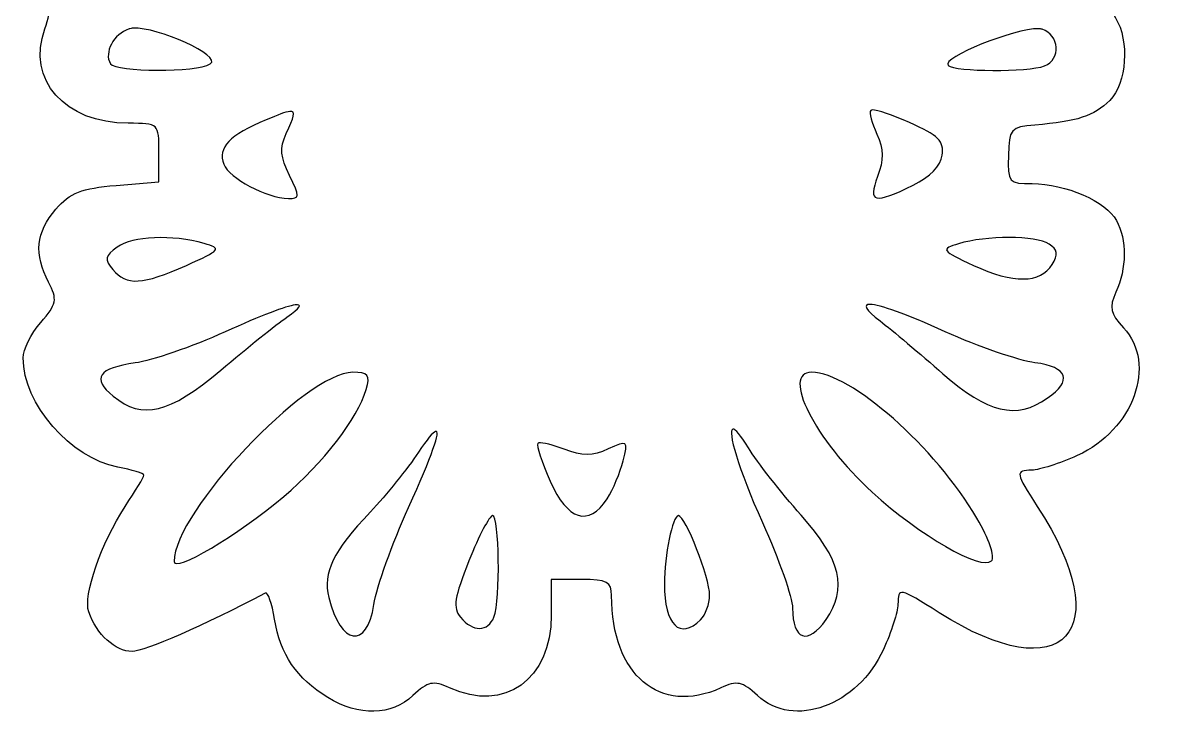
# Model space of a CAD drawing. Header units: centimetres. Extents: x -5.6 to 5.6, y -6 to 6.
# Drawn here: x -0.67 to 3.061, y -5.638 to -3.315 of the extents above; entities that cross this region are included whole.
import ezdxf

# ---------------------------------------------------------------- set-up
doc = ezdxf.new("R2010")
doc.units = ezdxf.units.CM
doc.header["$MEASUREMENT"] = 0
doc.layers.add('Layer 1', color=7, linetype='Continuous')

msp = doc.modelspace()

# ---------------------------------------------------------------- linework, layer by layer
at = {"layer": 'Layer 1', "color": 43, "lineweight": 25}
for points, knots in [([(1.85407, -1.90957), (1.81298, -1.90952), (1.75957, -1.93545), (1.72261, -1.97241), (1.72261, -1.97241), (1.66497, -2.03004), (1.65559, -2.03193), (1.60603, -1.99721), (1.60603, -1.99721), (1.44486, -1.88432), (1.26621, -2.02683), (1.26621, -2.26841), (1.26621, -2.26841), (1.26621, -2.35409), (1.26402, -2.35605), (1.16699, -2.35605), (1.16699, -2.35605), (1.16699, -2.35605), (1.06777, -2.35605), (1.06777, -2.35605), (1.06777, -2.35605), (1.06777, -2.35605), (1.06777, -2.25518), (1.06777, -2.25518), (1.06777, -2.25518), (1.06777, -2.02546), (0.89737, -1.89727), (0.72133, -1.99473), (0.72133, -1.99473), (0.66584, -2.02545), (0.65253, -2.02282), (0.58573, -1.96662), (0.58573, -1.96662), (0.52689, -1.91711), (0.49475, -1.9074), (0.42533, -1.91866), (0.42533, -1.91866), (0.30051, -1.93892), (0.17499, -2.07225), (0.15744, -2.20309), (0.15744, -2.20309), (0.14983, -2.25984), (0.13611, -2.30639), (0.12767, -2.30644), (0.12767, -2.30644), (0.11923, -2.30649), (0.03465, -2.26829), (-0.06085, -2.22128), (-0.06085, -2.22128), (-0.31224, -2.09752), (-0.33414, -2.09439), (-0.40894, -2.16919), (-0.40894, -2.16919), (-0.48382, -2.24407), (-0.4805, -2.26788), (-0.35768, -2.5148), (-0.35768, -2.5148), (-0.31097, -2.60871), (-0.27789, -2.69328), (-0.28409, -2.70332), (-0.28409, -2.70332), (-0.29029, -2.71335), (-0.33803, -2.72892), (-0.38992, -2.73722), (-0.38992, -2.73722), (-0.50471, -2.75557), (-0.63593, -2.88081), (-0.65864, -2.99436), (-0.65864, -2.99436), (-0.67014, -3.05187), (-0.66012, -3.09828), (-0.62143, -3.16386), (-0.62143, -3.16386), (-0.57501, -3.24254), (-0.57168, -3.26458), (-0.59745, -3.33584), (-0.59745, -3.33584), (-0.6578, -3.50273), (-0.53132, -3.6459), (-0.32294, -3.6459), (-0.32294, -3.6459), (-0.22282, -3.6459), (-0.22207, -3.64598), (-0.22207, -3.74181), (-0.22207, -3.74181), (-0.22207, -3.74181), (-0.22207, -3.83855), (-0.22207, -3.83855), (-0.22207, -3.83855), (-0.22207, -3.83855), (-0.36263, -3.85013), (-0.36263, -3.85013), (-0.36263, -3.85013), (-0.47666, -3.85959), (-0.51419, -3.87418), (-0.56107, -3.92868), (-0.56107, -3.92868), (-0.62656, -4.00482), (-0.63351, -4.07559), (-0.58505, -4.16846), (-0.58505, -4.16846), (-0.55505, -4.22595), (-0.55821, -4.23975), (-0.61068, -4.30075), (-0.61068, -4.30075), (-0.64273, -4.33802), (-0.66856, -4.39037), (-0.66856, -4.41733), (-0.66856, -4.41733), (-0.66856, -4.56751), (-0.51276, -4.74708), (-0.35767, -4.77617), (-0.35767, -4.77617), (-0.31032, -4.78505), (-0.27168, -4.79703), (-0.27168, -4.80263), (-0.27168, -4.80263), (-0.27168, -4.80823), (-0.29929, -4.85429), (-0.33286, -4.90516), (-0.33286, -4.90516), (-0.41268, -5.02609), (-0.47192, -5.1983), (-0.45275, -5.25243), (-0.45275, -5.25243), (-0.4266, -5.32621), (-0.36538, -5.38224), (-0.31054, -5.38224), (-0.31054, -5.38224), (-0.26943, -5.38224), (-0.07354, -5.29665), (0.12768, -5.19042), (0.12768, -5.19042), (0.13608, -5.18598), (0.14996, -5.2239), (0.15827, -5.27558), (0.15827, -5.27558), (0.17687, -5.39122), (0.23095, -5.47149), (0.33273, -5.53355), (0.33273, -5.53355), (0.43541, -5.59616), (0.54235, -5.59333), (0.61302, -5.52694), (0.61302, -5.52694), (0.66207, -5.48086), (0.67932, -5.47734), (0.73374, -5.50214), (0.73374, -5.50214), (0.9144, -5.58445), (1.06778, -5.47463), (1.06778, -5.26236), (1.06778, -5.26236), (1.06778, -5.26236), (1.06778, -5.14578), (1.06778, -5.14578), (1.06778, -5.14578), (1.06778, -5.14578), (1.167, -5.14578), (1.167, -5.14578), (1.167, -5.14578), (1.25196, -5.14578), (1.26622, -5.15308), (1.26622, -5.1987), (1.26622, -5.1987), (1.26622, -5.459), (1.42505, -5.59328), (1.62506, -5.50214), (1.62506, -5.50214), (1.67948, -5.47734), (1.69673, -5.48087), (1.74578, -5.52694), (1.74578, -5.52694), (1.86409, -5.63809), (2.07601, -5.5607), (2.16002, -5.37563), (2.16002, -5.37563), (2.18621, -5.31793), (2.20767, -5.2515), (2.20798, -5.22763), (2.20798, -5.22763), (2.20869, -5.1711), (2.21188, -5.17139), (2.34358, -5.25492), (2.34358, -5.25492), (2.75276, -5.51441), (2.93492, -5.31695), (2.66604, -4.90517), (2.66604, -4.90517), (2.59403, -4.79487), (2.59251, -4.78681), (2.64868, -4.78611), (2.64868, -4.78611), (2.67255, -4.78581), (2.73981, -4.76435), (2.79751, -4.73815), (2.79751, -4.73815), (2.9824, -4.65422), (3.06075, -4.43738), (2.94965, -4.31812), (2.94965, -4.31812), (2.90541, -4.27064), (2.90147, -4.25201), (2.92485, -4.20071), (2.92485, -4.20071), (2.95998, -4.12361), (2.96104, -4.02959), (2.9265, -3.96507), (2.9265, -3.96507), (2.89344, -3.90329), (2.7583, -3.84433), (2.64951, -3.84435), (2.64951, -3.84435), (2.57153, -3.84436), (2.56859, -3.84086), (2.57096, -3.75175), (2.57096, -3.75175), (2.57328, -3.66436), (2.57854, -3.658), (2.65778, -3.6517), (2.65778, -3.6517), (2.79698, -3.64065), (2.85268, -3.62216), (2.90417, -3.57067), (2.90417, -3.57067), (2.96003, -3.51482), (2.96996, -3.37436), (2.92319, -3.29947), (2.92319, -3.29947), (2.89789, -3.25895), (2.90185, -3.24193), (2.94799, -3.19281), (2.94799, -3.19281), (3.03838, -3.0966), (3.02243, -2.96629), (2.90748, -2.85133), (2.90748, -2.85133), (2.8554, -2.79925), (2.78047, -2.74938), (2.74046, -2.74054), (2.74046, -2.74054), (2.60168, -2.70986), (2.60217, -2.71104), (2.67679, -2.59337), (2.67679, -2.59337), (2.71586, -2.53176), (2.76213, -2.4307), (2.77932, -2.3693), (2.77932, -2.3693), (2.80623, -2.27321), (2.80519, -2.24942), (2.77105, -2.19732), (2.77105, -2.19732), (2.74924, -2.16403), (2.70948, -2.13036), (2.68341, -2.12208), (2.68341, -2.12208), (2.63014, -2.10517), (2.40973, -2.18491), (2.30638, -2.25851), (2.30638, -2.25851), (2.21916, -2.32061), (2.21533, -2.31936), (2.19724, -2.23701), (2.19724, -2.23701), (2.15936, -2.06452), (1.99721, -1.90977), (1.85411, -1.90959), (1.85411, -1.90959), (1.85411, -1.90959), (1.85407, -1.90957), (1.85407, -1.90957)], [0, 0, 0, 0, 0.0144928, 0.0144928, 0.0144928, 0.0144928, 0.0289855, 0.0289855, 0.0289855, 0.0289855, 0.0434783, 0.0434783, 0.0434783, 0.0434783, 0.057971, 0.057971, 0.057971, 0.057971, 0.0724638, 0.0724638, 0.0724638, 0.0724638, 0.0869565, 0.0869565, 0.0869565, 0.0869565, 0.1014493, 0.1014493, 0.1014493, 0.1014493, 0.115942, 0.115942, 0.115942, 0.115942, 0.1304348, 0.1304348, 0.1304348, 0.1304348, 0.1449275, 0.1449275, 0.1449275, 0.1449275, 0.1594203, 0.1594203, 0.1594203, 0.1594203, 0.173913, 0.173913, 0.173913, 0.173913, 0.1884058, 0.1884058, 0.1884058, 0.1884058, 0.2028986, 0.2028986, 0.2028986, 0.2028986, 0.2173913, 0.2173913, 0.2173913, 0.2173913, 0.2318841, 0.2318841, 0.2318841, 0.2318841, 0.2463768, 0.2463768, 0.2463768, 0.2463768, 0.2608696, 0.2608696, 0.2608696, 0.2608696, 0.2753623, 0.2753623, 0.2753623, 0.2753623, 0.2898551, 0.2898551, 0.2898551, 0.2898551, 0.3043478, 0.3043478, 0.3043478, 0.3043478, 0.3188406, 0.3188406, 0.3188406, 0.3188406, 0.3333333, 0.3333333, 0.3333333, 0.3333333, 0.3478261, 0.3478261, 0.3478261, 0.3478261, 0.3623188, 0.3623188, 0.3623188, 0.3623188, 0.3768116, 0.3768116, 0.3768116, 0.3768116, 0.3913043, 0.3913043, 0.3913043, 0.3913043, 0.4057971, 0.4057971, 0.4057971, 0.4057971, 0.4202899, 0.4202899, 0.4202899, 0.4202899, 0.4347826, 0.4347826, 0.4347826, 0.4347826, 0.4492754, 0.4492754, 0.4492754, 0.4492754, 0.4637681, 0.4637681, 0.4637681, 0.4637681, 0.4782609, 0.4782609, 0.4782609, 0.4782609, 0.4927536, 0.4927536, 0.4927536, 0.4927536, 0.5072464, 0.5072464, 0.5072464, 0.5072464, 0.5217391, 0.5217391, 0.5217391, 0.5217391, 0.5362319, 0.5362319, 0.5362319, 0.5362319, 0.5507246, 0.5507246, 0.5507246, 0.5507246, 0.5652174, 0.5652174, 0.5652174, 0.5652174, 0.5797101, 0.5797101, 0.5797101, 0.5797101, 0.5942029, 0.5942029, 0.5942029, 0.5942029, 0.6086957, 0.6086957, 0.6086957, 0.6086957, 0.6231884, 0.6231884, 0.6231884, 0.6231884, 0.6376812, 0.6376812, 0.6376812, 0.6376812, 0.6521739, 0.6521739, 0.6521739, 0.6521739, 0.6666667, 0.6666667, 0.6666667, 0.6666667, 0.6811594, 0.6811594, 0.6811594, 0.6811594, 0.6956522, 0.6956522, 0.6956522, 0.6956522, 0.7101449, 0.7101449, 0.7101449, 0.7101449, 0.7246377, 0.7246377, 0.7246377, 0.7246377, 0.7391304, 0.7391304, 0.7391304, 0.7391304, 0.7536232, 0.7536232, 0.7536232, 0.7536232, 0.7681159, 0.7681159, 0.7681159, 0.7681159, 0.7826087, 0.7826087, 0.7826087, 0.7826087, 0.7971014, 0.7971014, 0.7971014, 0.7971014, 0.8115942, 0.8115942, 0.8115942, 0.8115942, 0.826087, 0.826087, 0.826087, 0.826087, 0.8405797, 0.8405797, 0.8405797, 0.8405797, 0.8550725, 0.8550725, 0.8550725, 0.8550725, 0.8695652, 0.8695652, 0.8695652, 0.8695652, 0.884058, 0.884058, 0.884058, 0.884058, 0.8985507, 0.8985507, 0.8985507, 0.8985507, 0.9130435, 0.9130435, 0.9130435, 0.9130435, 0.9275362, 0.9275362, 0.9275362, 0.9275362, 0.942029, 0.942029, 0.942029, 0.942029, 0.9565217, 0.9565217, 0.9565217, 0.9565217, 0.9710145, 0.9710145, 0.9710145, 0.9710145, 1, 1, 1, 1]), ([(-0.30642, -3.33336), (-0.22767, -3.32887), (-0.01217, -3.42461), (-0.05341, -3.45077), (-0.05341, -3.45077), (-0.09758, -3.47878), (-0.36422, -3.47816), (-0.38166, -3.44994), (-0.38166, -3.44994), (-0.40385, -3.41403), (-0.37063, -3.35176), (-0.32048, -3.33584), (-0.32048, -3.33584), (-0.31657, -3.3346), (-0.31167, -3.33366), (-0.30642, -3.33336)], [0, 0, 0, 0, 0.2, 0.2, 0.2, 0.2, 0.4, 0.4, 0.4, 0.4, 0.6, 0.6, 0.6, 0.6, 1, 1, 1, 1]), ([(2.66932, -3.33501), (2.6743, -3.33514), (2.67839, -3.33561), (2.68172, -3.33666), (2.68172, -3.33666), (2.73936, -3.35495), (2.74483, -3.43633), (2.68999, -3.45738), (2.68999, -3.45738), (2.63635, -3.47796), (2.39436, -3.47677), (2.37332, -3.45573), (2.37332, -3.45573), (2.34798, -3.43039), (2.59456, -3.33313), (2.66932, -3.33501)], [0, 0, 0, 0, 0.2, 0.2, 0.2, 0.2, 0.4, 0.4, 0.4, 0.4, 0.6, 0.6, 0.6, 0.6, 1, 1, 1, 1]), ([(0.20787, -3.60704), (0.23008, -3.6046), (0.22104, -3.62549), (0.19629, -3.6798), (0.19629, -3.6798), (0.17453, -3.72756), (0.17705, -3.75693), (0.20704, -3.81705), (0.20704, -3.81705), (0.24217, -3.88746), (0.24184, -3.89401), (0.20373, -3.89312), (0.20373, -3.89312), (0.13121, -3.89142), (0.00889, -3.82666), (-0.00876, -3.78067), (-0.00876, -3.78067), (-0.02977, -3.72592), (0.00928, -3.68496), (0.13097, -3.63432), (0.13097, -3.63432), (0.16959, -3.61825), (0.19454, -3.6085), (0.20786, -3.60703), (0.20786, -3.60703), (0.20786, -3.60703), (0.20787, -3.60704), (0.20787, -3.60704)], [0, 0, 0, 0, 0.125, 0.125, 0.125, 0.125, 0.25, 0.25, 0.25, 0.25, 0.375, 0.375, 0.375, 0.375, 0.5, 0.5, 0.5, 0.5, 0.625, 0.625, 0.625, 0.625, 0.75, 0.75, 0.75, 0.75, 1, 1, 1, 1]), ([(2.12362, -3.60208), (2.13956, -3.60174), (2.19041, -3.61884), (2.24599, -3.64342), (2.24599, -3.64342), (2.34058, -3.68526), (2.36003, -3.70482), (2.35348, -3.75091), (2.35348, -3.75091), (2.34844, -3.78635), (2.31307, -3.82263), (2.2584, -3.8493), (2.2584, -3.8493), (2.12903, -3.91241), (2.10845, -3.90739), (2.14099, -3.82119), (2.14099, -3.82119), (2.16159, -3.7666), (2.16143, -3.73176), (2.13851, -3.68146), (2.13851, -3.68146), (2.12173, -3.64463), (2.11246, -3.60994), (2.11867, -3.60374), (2.11867, -3.60374), (2.11945, -3.60296), (2.12135, -3.60213), (2.12363, -3.60209), (2.12363, -3.60209), (2.12363, -3.60209), (2.12362, -3.60208), (2.12362, -3.60208)], [0, 0, 0, 0, 0.1111111, 0.1111111, 0.1111111, 0.1111111, 0.2222222, 0.2222222, 0.2222222, 0.2222222, 0.3333333, 0.3333333, 0.3333333, 0.3333333, 0.4444444, 0.4444444, 0.4444444, 0.4444444, 0.5555556, 0.5555556, 0.5555556, 0.5555556, 0.6666667, 0.6666667, 0.6666667, 0.6666667, 0.7777778, 0.7777778, 0.7777778, 0.7777778, 1, 1, 1, 1]), ([(-0.23696, -4.0221), (-0.18478, -4.01995), (-0.12547, -4.02613), (-0.07325, -4.04112), (-0.07325, -4.04112), (-0.01492, -4.05786), (-0.01817, -4.06213), (-0.13195, -4.11305), (-0.13195, -4.11305), (-0.27616, -4.17759), (-0.32907, -4.1805), (-0.37338, -4.12711), (-0.37338, -4.12711), (-0.40151, -4.09322), (-0.39944, -4.08203), (-0.35932, -4.0527), (-0.35932, -4.0527), (-0.33448, -4.03453), (-0.28913, -4.02426), (-0.23695, -4.02211), (-0.23695, -4.02211), (-0.23695, -4.02211), (-0.23696, -4.0221), (-0.23696, -4.0221)], [0, 0, 0, 0, 0.1428571, 0.1428571, 0.1428571, 0.1428571, 0.2857143, 0.2857143, 0.2857143, 0.2857143, 0.4285714, 0.4285714, 0.4285714, 0.4285714, 0.5714286, 0.5714286, 0.5714286, 0.5714286, 0.7142857, 0.7142857, 0.7142857, 0.7142857, 1, 1, 1, 1]), ([(2.57341, -4.02127), (2.63121, -4.0214), (2.68323, -4.02897), (2.70487, -4.04277), (2.70487, -4.04277), (2.73358, -4.06107), (2.73587, -4.07652), (2.71479, -4.11057), (2.71479, -4.11057), (2.67642, -4.17256), (2.58706, -4.17356), (2.45682, -4.11305), (2.45682, -4.11305), (2.34972, -4.06329), (2.34771, -4.06006), (2.40721, -4.04194), (2.40721, -4.04194), (2.45204, -4.02829), (2.5156, -4.02114), (2.5734, -4.02127), (2.5734, -4.02127), (2.5734, -4.02127), (2.57341, -4.02127), (2.57341, -4.02127)], [0, 0, 0, 0, 0.1428571, 0.1428571, 0.1428571, 0.1428571, 0.2857143, 0.2857143, 0.2857143, 0.2857143, 0.4285714, 0.4285714, 0.4285714, 0.4285714, 0.5714286, 0.5714286, 0.5714286, 0.5714286, 0.7142857, 0.7142857, 0.7142857, 0.7142857, 1, 1, 1, 1]), ([(0.22606, -4.24286), (0.25008, -4.23977), (0.24327, -4.25289), (0.19877, -4.28337), (0.19877, -4.28337), (0.16504, -4.30648), (0.06736, -4.38461), (-0.01868, -4.457), (-0.01868, -4.457), (-0.19005, -4.60118), (-0.2753, -4.62175), (-0.37256, -4.54299), (-0.37256, -4.54299), (-0.44484, -4.48446), (-0.42123, -4.45014), (-0.2998, -4.43385), (-0.2998, -4.43385), (-0.24658, -4.42671), (-0.11376, -4.3806), (-0.00462, -4.33132), (-0.00462, -4.33132), (0.11381, -4.27785), (0.19518, -4.24683), (0.22606, -4.24285), (0.22606, -4.24285), (0.22606, -4.24285), (0.22606, -4.24286), (0.22606, -4.24286)], [0, 0, 0, 0, 0.125, 0.125, 0.125, 0.125, 0.25, 0.25, 0.25, 0.25, 0.375, 0.375, 0.375, 0.375, 0.5, 0.5, 0.5, 0.5, 0.625, 0.625, 0.625, 0.625, 0.75, 0.75, 0.75, 0.75, 1, 1, 1, 1]), ([(2.11617, -4.24121), (2.14729, -4.24157), (2.23335, -4.27262), (2.36339, -4.33133), (2.36339, -4.33133), (2.47252, -4.3806), (2.60567, -4.42593), (2.65857, -4.43303), (2.65857, -4.43303), (2.76743, -4.44763), (2.78229, -4.49133), (2.69908, -4.54961), (2.69908, -4.54961), (2.59753, -4.62073), (2.50299, -4.59867), (2.35595, -4.46941), (2.35595, -4.46941), (2.2816, -4.40405), (2.1886, -4.32592), (2.14924, -4.29578), (2.14924, -4.29578), (2.10078, -4.25867), (2.09196, -4.24093), (2.11617, -4.24121)], [0, 0, 0, 0, 0.1428571, 0.1428571, 0.1428571, 0.1428571, 0.2857143, 0.2857143, 0.2857143, 0.2857143, 0.4285714, 0.4285714, 0.4285714, 0.4285714, 0.5714286, 0.5714286, 0.5714286, 0.5714286, 0.7142857, 0.7142857, 0.7142857, 0.7142857, 1, 1, 1, 1]), ([(0.4154, -4.46445), (0.46595, -4.46445), (0.47318, -4.47362), (0.45922, -4.52067), (0.45922, -4.52067), (0.43058, -4.61723), (0.31788, -4.76336), (0.18802, -4.8729), (0.18802, -4.8729), (0.03535, -5.00169), (-0.17247, -5.12469), (-0.17247, -5.08622), (-0.17247, -5.08622), (-0.17247, -4.9239), (0.26175, -4.46445), (0.4154, -4.46445)], [0, 0, 0, 0, 0.2, 0.2, 0.2, 0.2, 0.4, 0.4, 0.4, 0.4, 0.6, 0.6, 0.6, 0.6, 1, 1, 1, 1]), ([(1.92435, -4.46445), (2.05217, -4.46445), (2.33129, -4.71115), (2.46757, -4.94401), (2.46757, -4.94401), (2.50754, -5.0123), (2.52806, -5.07252), (2.51553, -5.08457), (2.51553, -5.08457), (2.48122, -5.11757), (2.2791, -5.00095), (2.12362, -4.85885), (2.12362, -4.85885), (1.93404, -4.68558), (1.82237, -4.46446), (1.92436, -4.46446), (1.92436, -4.46446), (1.92436, -4.46446), (1.92435, -4.46445), (1.92435, -4.46445)], [0, 0, 0, 0, 0.1666667, 0.1666667, 0.1666667, 0.1666667, 0.3333333, 0.3333333, 0.3333333, 0.3333333, 0.5, 0.5, 0.5, 0.5, 0.6666667, 0.6666667, 0.6666667, 0.6666667, 1, 1, 1, 1]), ([(0.68742, -4.65875), (0.70607, -4.65199), (0.67589, -4.73938), (0.59895, -4.90845), (0.59895, -4.90845), (0.54561, -5.02566), (0.49409, -5.16962), (0.48485, -5.2276), (0.48485, -5.2276), (0.46113, -5.37635), (0.37578, -5.36284), (0.33602, -5.20445), (0.33602, -5.20445), (0.31578, -5.12379), (0.35055, -5.05294), (0.47327, -4.92333), (0.47327, -4.92333), (0.52494, -4.86876), (0.59578, -4.78044), (0.63119, -4.72737), (0.63119, -4.72737), (0.66014, -4.684), (0.67894, -4.66182), (0.68741, -4.65874), (0.68741, -4.65874), (0.68741, -4.65874), (0.68742, -4.65875), (0.68742, -4.65875)], [0, 0, 0, 0, 0.125, 0.125, 0.125, 0.125, 0.25, 0.25, 0.25, 0.25, 0.375, 0.375, 0.375, 0.375, 0.5, 0.5, 0.5, 0.5, 0.625, 0.625, 0.625, 0.625, 0.75, 0.75, 0.75, 0.75, 1, 1, 1, 1]), ([(1.66556, -4.65131), (1.67331, -4.65061), (1.6899, -4.66968), (1.716, -4.71249), (1.716, -4.71249), (1.74495, -4.75997), (1.82314, -4.85947), (1.88963, -4.93408), (1.88963, -4.93408), (2.02111, -5.0816), (2.04312, -5.17494), (1.97149, -5.27721), (1.97149, -5.27721), (1.91164, -5.36266), (1.86152, -5.34567), (1.86152, -5.23918), (1.86152, -5.23918), (1.86152, -5.20574), (1.81687, -5.07925), (1.7623, -4.95806), (1.7623, -4.95806), (1.683, -4.78193), (1.64577, -4.65311), (1.66556, -4.65131)], [0, 0, 0, 0, 0.1428571, 0.1428571, 0.1428571, 0.1428571, 0.2857143, 0.2857143, 0.2857143, 0.2857143, 0.4285714, 0.4285714, 0.4285714, 0.4285714, 0.5714286, 0.5714286, 0.5714286, 0.5714286, 0.7142857, 0.7142857, 0.7142857, 0.7142857, 1, 1, 1, 1]), ([(1.02725, -4.69679), (1.03899, -4.69501), (1.07359, -4.70343), (1.11076, -4.71746), (1.11076, -4.71746), (1.17052, -4.74002), (1.20306, -4.74013), (1.25463, -4.71663), (1.25463, -4.71663), (1.31966, -4.687), (1.3208, -4.68817), (1.30424, -4.75549), (1.30424, -4.75549), (1.29491, -4.79344), (1.27118, -4.84965), (1.25132, -4.88034), (1.25132, -4.88034), (1.19133, -4.97309), (1.12149, -4.95138), (1.06446, -4.82246), (1.06446, -4.82246), (1.03681, -4.75993), (1.01849, -4.70389), (1.02395, -4.69844), (1.02395, -4.69844), (1.02463, -4.69776), (1.02558, -4.69704), (1.02726, -4.69679), (1.02726, -4.69679), (1.02726, -4.69679), (1.02725, -4.69679), (1.02725, -4.69679)], [0, 0, 0, 0, 0.1111111, 0.1111111, 0.1111111, 0.1111111, 0.2222222, 0.2222222, 0.2222222, 0.2222222, 0.3333333, 0.3333333, 0.3333333, 0.3333333, 0.4444444, 0.4444444, 0.4444444, 0.4444444, 0.5555556, 0.5555556, 0.5555556, 0.5555556, 0.6666667, 0.6666667, 0.6666667, 0.6666667, 0.7777778, 0.7777778, 0.7777778, 0.7777778, 1, 1, 1, 1]), ([(0.87511, -4.93574), (0.8976, -4.93574), (0.90106, -5.21211), (0.87924, -5.26895), (0.87924, -5.26895), (0.86017, -5.31864), (0.80985, -5.31867), (0.76927, -5.26978), (0.76927, -5.26978), (0.74358, -5.23883), (0.74913, -5.20523), (0.79738, -5.08374), (0.79738, -5.08374), (0.82977, -5.0022), (0.86463, -4.93574), (0.8751, -4.93574), (0.8751, -4.93574), (0.8751, -4.93574), (0.87511, -4.93574), (0.87511, -4.93574)], [0, 0, 0, 0, 0.1666667, 0.1666667, 0.1666667, 0.1666667, 0.3333333, 0.3333333, 0.3333333, 0.3333333, 0.5, 0.5, 0.5, 0.5, 0.6666667, 0.6666667, 0.6666667, 0.6666667, 1, 1, 1, 1]), ([(1.48613, -4.93574), (1.50908, -4.93587), (1.58866, -5.13923), (1.58866, -5.19784), (1.58866, -5.19784), (1.58866, -5.22566), (1.57527, -5.26167), (1.55889, -5.27804), (1.55889, -5.27804), (1.49101, -5.34593), (1.43983, -5.29496), (1.43983, -5.1598), (1.43983, -5.1598), (1.43983, -5.06692), (1.46689, -4.93563), (1.48613, -4.93573), (1.48613, -4.93573), (1.48613, -4.93573), (1.48613, -4.93574), (1.48613, -4.93574)], [0, 0, 0, 0, 0.1666667, 0.1666667, 0.1666667, 0.1666667, 0.3333333, 0.3333333, 0.3333333, 0.3333333, 0.5, 0.5, 0.5, 0.5, 0.6666667, 0.6666667, 0.6666667, 0.6666667, 1, 1, 1, 1])]:
    msp.add_open_spline(points, degree=3, knots=knots, dxfattribs=at)

doc.saveas('drawing.dxf')
